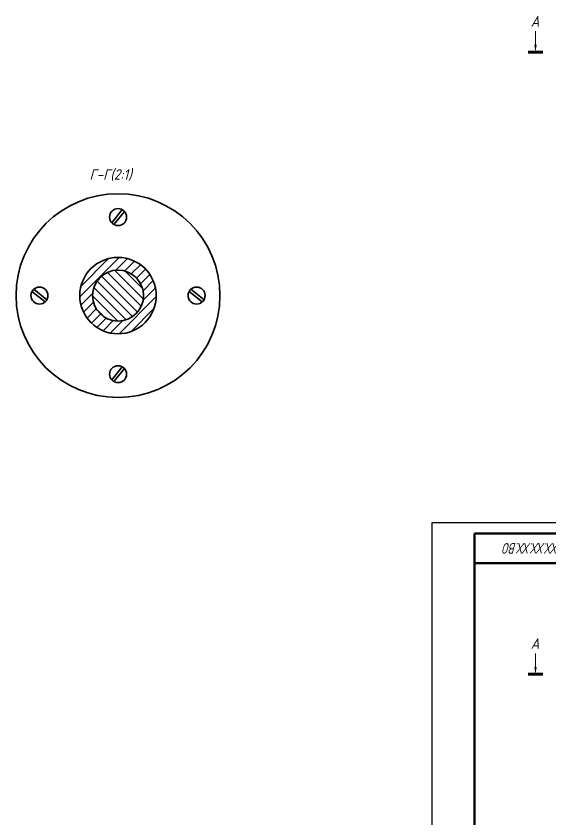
# Model space of a CAD drawing. Header units: millimetres. Extents: x -196 to 2000, y -99 to 952.
# Drawn here: x -195.8 to 55.5, y 454.5 to 832.7 of the extents above; entities that cross this region are included whole.
import ezdxf
from ezdxf.enums import TextEntityAlignment as Align

# ---------------------------------------------------------------- set-up
doc = ezdxf.new("R2010")
doc.units = ezdxf.units.MM
for name, color, linetype, lineweight in [('AM_5', 3, 'Continuous', 15), ('AM_8', 1, 'Continuous', 15), ('AM_BOR', 7, 'Continuous', 35), ('основные', 7, 'Continuous', 35), ('оч жирные', 7, 'Continuous', 70)]:
    doc.layers.add(name, color=color, linetype=linetype, lineweight=lineweight)
doc.styles.add('ACGOSTTS', font='geniso.shx', dxfattribs={"oblique": 15})
doc.styles.get("Standard").update_dxf_attribs({"font": 'geniso.shx', "oblique": 15})

# ---------------------------------------------------------------- blocks, each defined once
blk = doc.blocks.new('GOST_A1_LANDSCAPE')
at = {"layer": 'AM_BOR', "color": 1, "lineweight": 25}
for p, q in [((841, 594), (0, 594)), ((0, 594), (0, 0))]:
    blk.add_line(p, q, dxfattribs=at)
at = {"layer": 'AM_BOR', "color": 7, "lineweight": 50}
for p, q in [((836, 589), (20, 589)), ((20, 589), (20, 5))]:
    blk.add_line(p, q, dxfattribs=at)
blk = doc.blocks.new('GOST_EXT3_L')
at = {"layer": 'AM_BOR', "color": 7, "lineweight": 50}
for p, q in [((0, 0), (70, 0)), ((0, -14), (0, 0)), ((70, 0), (70, -14)), ((70, -14), (0, -14))]:
    blk.add_line(p, q, dxfattribs=at)
at = {"layer": 'AM_BOR', "color": 2, "lineweight": 25, "style": 'ACGOSTTS', "oblique": 15, "width": 0.8}
blk.add_attdef('GEN-TITLE-PARTNO{11.7}', text='', height=5, rotation=180, dxfattribs=at).set_placement((35, -7), align=Align.MIDDLE_CENTER)
blk = doc.blocks.new('*U16')
at = {"layer": 'основные'}
for p, q in [((2.66, -2.99), (-3.51, 1.92)), ((3.52, -1.91), (-2.66, 2.99))]:
    blk.add_line(p, q, dxfattribs=at)
blk.add_circle((0, 0), 4, dxfattribs=at)
blk = doc.blocks.new('*U17')
at = {"layer": 'основные', "color": 0, "linetype": 'ByBlock', "lineweight": -2, "transparency": 16777216}
for p, rotation in [((1411.18, 761.7), 270.0000000000001), ((1448.18, 724.7), 180), ((1411.18, 687.7), 90.00000000000001)]:
    blk.add_blockref('*U16', p, dxfattribs=dict(at, rotation=rotation))
blk.add_blockref('*U16', (1374.18, 724.7), dxfattribs=at)

msp = doc.modelspace()

# ---------------------------------------------------------------- hatches: boundary and pattern name
at = {"layer": 'AM_8'}
h = msp.add_hatch(dxfattribs=at)
h.set_pattern_fill('ANSI31', color=256)
h.set_pattern_definition([(45, (-1558.9576, -23.6528), (-2.245064, 2.245064), [])])
h.paths.add_polyline_path([(-165.779, 701.046, 1), (-129.779, 701.046, 1)])
h.paths.add_polyline_path([(-135.779, 701.046, -1), (-159.779, 701.046, -1)], flags=16)
h = msp.add_hatch(dxfattribs=at)
h.set_pattern_fill('ANSI31', color=256, angle=90)
h.set_pattern_definition([(135, (-1558.9576, -23.6528), (-2.245064, -2.245064), [])])
h.paths.add_polyline_path([(-159.779, 701.046, 1), (-135.779, 701.046, 1)])

# ---------------------------------------------------------------- linework, layer by layer
at = {"layer": 'AM_5'}
for p, q in [((48.738, 825.562), (48.738, 819.243)), ((48.738, 532.483), (48.738, 526.163))]:
    msp.add_line(p, q, dxfattribs=at)
at = {"layer": 'AM_5', "linetype": 'Continuous'}
for points in [[(48.155, 819.243), (49.322, 819.243), (48.738, 815.743)], [(48.155, 526.163), (49.322, 526.163), (48.738, 522.663)]]:
    msp.add_trace(points, dxfattribs=at)
at = {"layer": 'основные'}
for radius in [48, 18, 12]:
    msp.add_circle((-147.779, 701.046), radius, dxfattribs=at)
at = {"layer": 'оч жирные'}
for p, q in [((52.238, 815.743), (45.238, 815.743)), ((52.238, 522.663), (45.238, 522.663))]:
    msp.add_line(p, q, dxfattribs=at)

# ---------------------------------------------------------------- block references
at = {"layer": 'основные'}
msp.add_blockref('*U17', (-1558.958, -23.653), dxfattribs=at)
at = {"layer": 'основные', "lineweight": 0}
msp.add_blockref('GOST_A1_LANDSCAPE', (0, 0), dxfattribs=at)
msp.add_blockref('GOST_EXT3_L', (20, 589), dxfattribs=at).add_auto_attribs({'GEN-TITLE-PARTNO{11.7}': 'РЛ5.ХХ.ХХ.ХХ.ХХ.ВО'})

# ---------------------------------------------------------------- texts
at = {"layer": 'основные', "char_height": 5, "attachment_point": 1}
for s, insert in [('А', (46.504, 832.731)), ('Г-Г(2:1)', (-161.215, 760.606)), ('А', (46.504, 539.652))]:
    msp.add_mtext(s, dxfattribs=dict(at, insert=insert))

doc.saveas('drawing.dxf')
